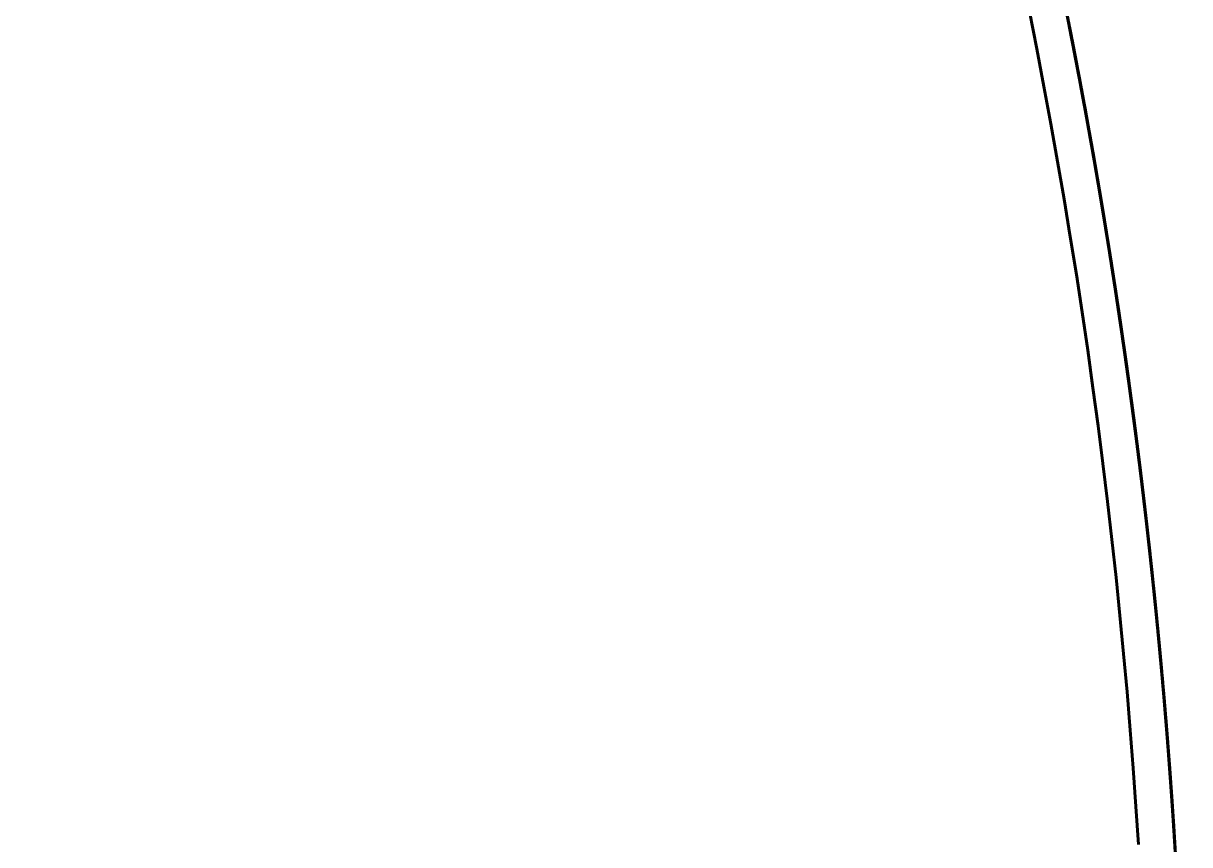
# Model space of a CAD drawing. Header units: millimetres. Extents: x 0 to 840, y 0 to 594.
# Drawn here: x 145.158 to 146.765, y 109.982 to 111.113 of the extents above; entities that cross this region are included whole.
import ezdxf

# ---------------------------------------------------------------- set-up
doc = ezdxf.new("R2010")
doc.units = ezdxf.units.MM
doc.linetypes.add('K5LT_BASIC', pattern=[0])
doc.layers.add('Системный слой', color=7, linetype='Continuous')

msp = doc.modelspace()

# ---------------------------------------------------------------- linework, layer by layer
at = {"layer": 'Системный слой', "color": 5, "linetype": 'K5LT_BASIC', "lineweight": 60, "true_color": 0x0000ff}
for p, q in [((146.63484, 110.9182), (146.62795, 110.95729)), ((146.63484, 110.9182), (146.62978, 110.94699)), ((146.6362, 110.91035), (146.63484, 110.9182)), ((146.64243, 110.87383), (146.63484, 110.9182)), ((146.63889, 110.89465), (146.63484, 110.9182)), ((146.63904, 110.89383), (146.63484, 110.9182)), ((146.63889, 110.89465), (146.63484, 110.9182)), ((146.64087, 110.88306), (146.63484, 110.9182)), ((146.6931, 110.53055), (146.6901, 110.55387)), ((146.70727, 110.41227), (146.70504, 110.4319)), ((146.72931, 110.19109), (146.72684, 110.21915)), ((146.72931, 110.19109), (146.72684, 110.21915)), ((146.72931, 110.19109), (146.72684, 110.21915)), ((146.72931, 110.19109), (146.72684, 110.21915)), ((146.73294, 110.14796), (146.72931, 110.19109)), ((146.73515, 110.12026), (146.73162, 110.16393))]:
    msp.add_line(p, q, dxfattribs=at)
msp.add_arc((138.21115, 109.45397), 8.5, 3.558416, 26.261997, dxfattribs=at)
for points, knots in [([(140.34278, 101.17395), (140.51167, 101.21743), (140.93558, 101.3405), (141.59892, 101.59017), (142.31917, 101.94127), (143.00344, 102.35817), (143.64574, 102.8372), (144.24046, 103.37418), (144.78237, 103.9644), (145.26675, 104.60269), (145.68933, 105.28346), (146.04643, 106.00075), (146.33492, 106.74828), (146.55227, 107.51951), (146.69657, 108.30768), (146.76657, 109.10588), (146.76165, 109.90713), (146.68185, 110.70442), (146.52787, 111.49075), (146.30107, 112.25925), (146.06477, 112.84983), (145.90599, 113.18254), (145.86051, 113.27363)], [0.989074842, 0.989074842, 0.989074842, 0.989074842, 0.989178867, 0.9893380013, 0.9894971356, 0.9896562699, 0.9898154042, 0.9899745385, 0.9901336728, 0.9902928071, 0.9904519414, 0.9906110757, 0.9907702101, 0.9909293444, 0.9910884787, 0.991247613, 0.9914067473, 0.9915658816, 0.9917250159, 0.9918841502, 0.9920432845, 0.9921040088, 0.9921040088, 0.9921040088, 0.9921040088]), ([(146.69347, 108.38034), (146.7064, 108.48247), (146.74621, 108.85012), (146.77358, 109.48677), (146.73303, 110.28701), (146.61784, 111.07995), (146.42904, 111.85866), (146.17643, 112.59264), (145.96853, 113.0573), (145.86051, 113.27363)], [0.9483790822, 0.9483790822, 0.9483790822, 0.9483790822, 0.9484404838, 0.9485996181, 0.9487587524, 0.9489178867, 0.949077021, 0.9492361553, 0.9493803775, 0.9493803775, 0.9493803775, 0.9493803775]), ([(146.65624, 110.78923), (146.64595, 110.85431), (146.5902, 111.18232), (146.45528, 111.7671), (146.20085, 112.53397), (145.98269, 113.02894), (145.86051, 113.27363)], [0.95954058335, 0.95954058335, 0.95954058335, 0.95954058335, 0.95957988542, 0.95973901973, 0.95989815404, 0.96006128541, 0.96006128541, 0.96006128541, 0.96006128541]), ([(146.53752, 107.51126), (146.55278, 107.5767), (146.62484, 107.90285), (146.71997, 108.49672), (146.77219, 109.29628), (146.74945, 110.09723), (146.65193, 110.89254), (146.4805, 111.67525), (146.23666, 112.43851), (146.01217, 112.9653), (145.87766, 113.23927), (145.86051, 113.27363)], [0.9695652686, 0.9695652686, 0.9695652686, 0.9695652686, 0.9696053469, 0.9697644812, 0.9699236155, 0.9700827498, 0.9702418842, 0.9704010185, 0.9705601528, 0.9707192871, 0.9707421932, 0.9707421932, 0.9707421932, 0.9707421932]), ([(146.63484, 110.9182), (146.62101, 110.99774), (146.55665, 111.33929), (146.40614, 111.93558), (146.19801, 112.52238), (146.05866, 112.84908), (146.02275, 112.92979)], [0.04100850004, 0.04100850004, 0.04100850004, 0.04100850004, 0.04105665181, 0.04121578612, 0.04137492043, 0.04142761124, 0.04142761124, 0.04142761124, 0.04142761124]), ([(146.63484, 110.9182), (146.6093, 111.06512), (146.52735, 111.47303), (146.35236, 112.1023), (146.17512, 112.57383), (146.0828, 112.79158)], [0.91684294598, 0.91684294598, 0.91684294598, 0.91684294598, 0.91693189052, 0.91709102482, 0.91723209691, 0.91723209691, 0.91723209691, 0.91723209691]), ([(146.74894, 109.91074), (146.74732, 109.94097), (146.72988, 110.23754), (146.66741, 110.79856), (146.5404, 111.41099), (146.44583, 111.75631), (146.42034, 111.84386)], [0.98072668935, 0.98072668935, 0.98072668935, 0.98072668935, 0.98074474857, 0.98090388288, 0.98106301719, 0.98111740751, 0.98111740751, 0.98111740751, 0.98111740751]), ([(146.73389, 110.13621), (146.73029, 110.18114), (146.70295, 110.49181), (146.64119, 110.92228), (146.5597, 111.30308), (146.53149, 111.42233)], [0.05153263328, 0.05153263328, 0.05153263328, 0.05153263328, 0.05155951623, 0.05171865054, 0.05179173871, 0.05179173871, 0.05179173871, 0.05179173871]), ([(146.60395, 111.08597), (146.59538, 111.13003), (146.5726, 111.24244), (146.54756, 111.35439), (146.53149, 111.42233)], [0.393512376768, 0.393512376768, 0.393512376768, 0.393512376768, 0.39353914704, 0.393580790783, 0.393580790783, 0.393580790783, 0.393580790783]), ([(146.60323, 111.08964), (146.59236, 111.14541), (146.56955, 111.25655), (146.54453, 111.36721), (146.53149, 111.42233)], [0.478960383396, 0.478960383396, 0.478960383396, 0.478960383396, 0.478994271165, 0.4790280538, 0.4790280538, 0.4790280538, 0.4790280538]), ([(146.63484, 110.9182), (146.6215, 110.99493), (146.58981, 111.16356), (146.55305, 111.33116), (146.53149, 111.42233)], [0.6711820648, 0.6711820648, 0.6711820648, 0.6711820648, 0.67122851687, 0.67128439559, 0.67128439559, 0.67128439559, 0.67128439559]), ([(146.63484, 110.9182), (146.61924, 111.00792), (146.58716, 111.17648), (146.55002, 111.34399), (146.53149, 111.42233)], [0.75662932781, 0.75662932781, 0.75662932781, 0.75662932781, 0.75668364099, 0.75673165861, 0.75673165861, 0.75673165861, 0.75673165861]), ([(146.63484, 110.9182), (146.6301, 110.94545), (146.5999, 111.11433), (146.56462, 111.28229), (146.53149, 111.42233)], [0.77799114357, 0.77799114357, 0.77799114357, 0.77799114357, 0.77800763845, 0.77809347435, 0.77809347435, 0.77809347435, 0.77809347435]), ([(146.65381, 110.80451), (146.64838, 110.83845), (146.61396, 111.0456), (146.57191, 111.25144), (146.53149, 111.42233)], [0.78864913452, 0.78864913452, 0.78864913452, 0.78864913452, 0.78866963717, 0.78877438222, 0.78877438222, 0.78877438222, 0.78877438222]), ([(146.63484, 110.9182), (146.61155, 111.05214), (146.57814, 111.22046), (146.53969, 111.38766), (146.53149, 111.42233)], [0.83139568296, 0.83139568296, 0.83139568296, 0.83139568296, 0.83147676639, 0.83149801374, 0.83149801374, 0.83149801374, 0.83149801374]), ([(146.72931, 110.19109), (146.72225, 110.27271), (146.6872, 110.6197), (146.62007, 111.03076), (146.54699, 111.35681), (146.53149, 111.42233)], [0.84193076448, 0.84193076448, 0.84193076448, 0.84193076448, 0.84197963081, 0.84213876512, 0.84217892162, 0.84217892162, 0.84217892162, 0.84217892162]), ([(146.63484, 110.9182), (146.62241, 110.98967), (146.59088, 111.15832), (146.55428, 111.32596), (146.53149, 111.42233)], [0.85275749871, 0.85275749871, 0.85275749871, 0.85275749871, 0.85280076384, 0.8528598295, 0.8528598295, 0.8528598295, 0.8528598295]), ([(146.72931, 110.19109), (146.72385, 110.25425), (146.69172, 110.58291), (146.62727, 110.99439), (146.55125, 111.33879), (146.53149, 111.42233)], [0.93805893537, 0.93805893537, 0.93805893537, 0.93805893537, 0.93809675366, 0.93825588797, 0.93830709252, 0.93830709252, 0.93830709252, 0.93830709252]), ([(146.64547, 110.85566), (146.637, 110.90661), (146.61902, 111.00904), (146.59918, 111.11111), (146.58873, 111.16239)], [0.147804966249, 0.147804966249, 0.147804966249, 0.147804966249, 0.147835773393, 0.147866987486, 0.147866987486, 0.147866987486, 0.147866987486]), ([(146.74065, 110.04565), (146.73763, 110.08919), (146.71378, 110.39871), (146.66534, 110.76527), (146.6043, 111.08522), (146.59266, 111.14297)], [0.06219548682, 0.06219548682, 0.06219548682, 0.06219548682, 0.06222151496, 0.06238064927, 0.06241578441, 0.06241578441, 0.06241578441, 0.06241578441]), ([(146.74408, 109.99395), (146.74041, 110.05189), (146.7166, 110.37589), (146.66646, 110.75825), (146.60539, 111.07967), (146.59349, 111.13883)], [0.69235874809, 0.69235874809, 0.69235874809, 0.69235874809, 0.69239338001, 0.69255251432, 0.69258851082, 0.69258851082, 0.69258851082, 0.69258851082]), ([(146.63484, 110.9182), (146.62784, 110.95843), (146.61561, 111.02595), (146.60256, 111.09332), (146.59714, 111.12057)], [0.863438406585, 0.863438406585, 0.863438406585, 0.863438406585, 0.863462762572, 0.863479334627, 0.863479334627, 0.863479334627, 0.863479334627]), ([(146.72684, 110.21915), (146.71987, 110.29671), (146.68883, 110.59618), (146.642, 110.89379), (146.5987, 111.11271)], [0.66036093176, 0.66036093176, 0.66036093176, 0.66036093176, 0.66040738383, 0.66054049145, 0.66054049145, 0.66054049145, 0.66054049145]), ([(146.66815, 110.71157), (146.65964, 110.76883), (146.6389, 110.89921), (146.61514, 111.02908), (146.60085, 111.10182)], [0.521607739996, 0.521607739996, 0.521607739996, 0.521607739996, 0.521642266073, 0.521686482531, 0.521686482531, 0.521686482531, 0.521686482531]), ([(146.66823, 110.71106), (146.65775, 110.78152), (146.63735, 110.90795), (146.6141, 111.03388), (146.60323, 111.08964)], [0.607054900647, 0.607054900647, 0.607054900647, 0.607054900647, 0.607097390197, 0.607131277942, 0.607131277942, 0.607131277942, 0.607131277942]), ([(146.65423, 110.80188), (146.64614, 110.85253), (146.63013, 110.94736), (146.61251, 111.04191), (146.60395, 111.08597)], [0.243922302704, 0.243922302704, 0.243922302704, 0.243922302704, 0.243952896245, 0.243979666505, 0.243979666505, 0.243979666505, 0.243979666505]), ([(146.65126, 110.82037), (146.64491, 110.85956), (146.63256, 110.93261), (146.61927, 111.00549), (146.61289, 111.03927)], [0.425501459311, 0.425501459311, 0.425501459311, 0.425501459311, 0.425525143221, 0.425545645822, 0.425545645822, 0.425545645822, 0.425545645822]), ([(146.74351, 108.90509), (146.7502, 109.00911), (146.76725, 109.37982), (146.75503, 110.01823), (146.6863, 110.6252), (146.62719, 110.96348), (146.61299, 111.03874)], [0.79895119255, 0.79895119255, 0.79895119255, 0.79895119255, 0.79901336728, 0.79917250159, 0.7993316359, 0.79937731533, 0.79937731533, 0.79937731533, 0.79937731533]), ([(146.72684, 110.21915), (146.70874, 110.42053), (146.6794, 110.65394), (146.64047, 110.88579), (146.63484, 110.9182)], [0.16903916943, 0.16903916943, 0.16903916943, 0.16903916943, 0.16915977085, 0.16917939459, 0.16917939459, 0.16917939459, 0.16917939459]), ([(146.72684, 110.21915), (146.71158, 110.38896), (146.68354, 110.62248), (146.6459, 110.85456), (146.63484, 110.9182)], [0.1797200773, 0.1797200773, 0.1797200773, 0.1797200773, 0.17982176957, 0.17986030246, 0.17986030246, 0.17986030246, 0.17986030246]), ([(146.65749, 110.78129), (146.65337, 110.80751), (146.64598, 110.85317), (146.63821, 110.89877), (146.63484, 110.9182)], [0.254599066311, 0.254599066311, 0.254599066311, 0.254599066311, 0.254614894972, 0.2546266576, 0.2546266576, 0.2546266576, 0.2546266576]), ([(146.72684, 110.21915), (146.71891, 110.30736), (146.69424, 110.54118), (146.65993, 110.77384), (146.63484, 110.9182)], [0.29721006394, 0.29721006394, 0.29721006394, 0.29721006394, 0.29726288988, 0.2973502891, 0.2973502891, 0.2973502891, 0.2973502891]), ([(146.74013, 110.05312), (146.7367, 110.10198), (146.71384, 110.39171), (146.67622, 110.68014), (146.63484, 110.9182)], [0.32921967241, 0.32921967241, 0.32921967241, 0.32921967241, 0.32924888606, 0.32939301273, 0.32939301273, 0.32939301273, 0.32939301273]), ([(146.66176, 110.75384), (146.65913, 110.77091), (146.65053, 110.82576), (146.64139, 110.88053), (146.63484, 110.9182)], [0.350721713287, 0.350721713287, 0.350721713287, 0.350721713287, 0.350732017823, 0.350754828498, 0.350754828498, 0.350754828498, 0.350754828498]), ([(146.70181, 110.45949), (146.69404, 110.52511), (146.67409, 110.67837), (146.64999, 110.83104), (146.63484, 110.9182)], [0.457471727599, 0.457471727599, 0.457471727599, 0.457471727599, 0.457511139402, 0.45756390727, 0.45756390727, 0.45756390727, 0.45756390727]), ([(146.72684, 110.21915), (146.71821, 110.31516), (146.69321, 110.54896), (146.65859, 110.78156), (146.63484, 110.9182)], [0.56423276087, 0.56423276087, 0.56423276087, 0.56423276087, 0.56429026098, 0.56437298603, 0.56437298603, 0.56437298603, 0.56437298603]), ([(146.72684, 110.21915), (146.71419, 110.35986), (146.68735, 110.59349), (146.6509, 110.82578), (146.63484, 110.9182)], [0.63899911602, 0.63899911602, 0.63899911602, 0.63899911602, 0.63908338638, 0.63913934118, 0.63913934118, 0.63913934118, 0.63913934118]), ([(146.72684, 110.21915), (146.71018, 110.40457), (146.68149, 110.63803), (146.64322, 110.87), (146.63484, 110.9182)], [0.71376547116, 0.71376547116, 0.71376547116, 0.71376547116, 0.71387651178, 0.71390569632, 0.71390569632, 0.71390569632, 0.71390569632]), ([(146.72684, 110.21915), (146.71585, 110.34142), (146.68977, 110.57511), (146.65407, 110.80753), (146.63484, 110.9182)], [0.73512728691, 0.73512728691, 0.73512728691, 0.73512728691, 0.73520050923, 0.73526751207, 0.73526751207, 0.73526751207, 0.73526751207]), ([(146.6825, 110.611), (146.6776, 110.64685), (146.66293, 110.74944), (146.64639, 110.85175), (146.63484, 110.9182)], [0.809972054162, 0.809972054162, 0.809972054162, 0.809972054162, 0.809993634628, 0.810033867218, 0.810033867218, 0.810033867218, 0.810033867218]), ([(146.69758, 110.49462), (146.69227, 110.53789), (146.67382, 110.67945), (146.65182, 110.82051), (146.63484, 110.9182)], [0.820629630025, 0.820629630025, 0.820629630025, 0.820629630025, 0.820655633355, 0.820714775092, 0.820714775092, 0.820714775092, 0.820714775092]), ([(146.75824, 109.67691), (146.75576, 109.77198), (146.74029, 110.1336), (146.69611, 110.54788), (146.64413, 110.86473), (146.63484, 110.9182)], [0.89523289695, 0.89523289695, 0.89523289695, 0.89523289695, 0.89528962444, 0.89544875875, 0.89548113023, 0.89548113023, 0.89548113023, 0.89548113023]), ([(146.72017, 110.29004), (146.71693, 110.32301), (146.6964, 110.52018), (146.66902, 110.71659), (146.64149, 110.87938)], [0.30790512955, 0.30790512955, 0.30790512955, 0.30790512955, 0.30792488861, 0.30802336494, 0.30802336494, 0.30802336494, 0.30802336494]), ([(146.72684, 110.21915), (146.71324, 110.37051), (146.68845, 110.58273), (146.65574, 110.79382), (146.64564, 110.85461)], [0.27584824819, 0.27584824819, 0.27584824819, 0.27584824819, 0.27593889243, 0.27597564767, 0.27597564767, 0.27597564767, 0.27597564767]), ([(146.76077, 109.53426), (146.75973, 109.64521), (146.74883, 110.02289), (146.70691, 110.46221), (146.65663, 110.78826), (146.64633, 110.85049)], [0.90588543876, 0.90588543876, 0.90588543876, 0.90588543876, 0.90595162317, 0.90611075748, 0.90614838344, 0.90614838344, 0.90614838344, 0.90614838344]), ([(146.72684, 110.21915), (146.72245, 110.26798), (146.70186, 110.477), (146.67356, 110.6852), (146.64739, 110.84407)], [0.04086827488, 0.04086827488, 0.04086827488, 0.04086827488, 0.04089751751, 0.04099355032, 0.04099355032, 0.04099355032, 0.04099355032]), ([(146.70595, 110.42393), (146.70191, 110.45932), (146.68499, 110.59972), (146.66459, 110.73968), (146.64739, 110.84407)], [0.831296385866, 0.831296385866, 0.831296385866, 0.831296385866, 0.831317632082, 0.831380733245, 0.831380733245, 0.831380733245, 0.831380733245]), ([(146.69991, 110.47542), (146.69296, 110.53324), (146.67703, 110.65509), (146.65848, 110.77658), (146.64799, 110.84038)], [0.008876785581, 0.008876785581, 0.008876785581, 0.008876785581, 0.008911521324, 0.008950083296, 0.008950083296, 0.008950083296, 0.008950083296]), ([(146.72684, 110.21915), (146.71276, 110.37583), (146.6885, 110.58184), (146.65678, 110.78676), (146.64869, 110.83615)], [0.09427281428, 0.09427281428, 0.09427281428, 0.09427281428, 0.09436664545, 0.09439649462, 0.09439649462, 0.09439649462, 0.09439649462]), ([(146.70086, 110.46748), (146.69428, 110.52265), (146.67838, 110.64564), (146.65981, 110.76826), (146.64874, 110.83582)], [0.190450630663, 0.190450630663, 0.190450630663, 0.190450630663, 0.190483768301, 0.190524598052, 0.190524598052, 0.190524598052, 0.190524598052]), ([(146.70504, 110.4319), (146.69793, 110.49365), (146.68122, 110.62604), (146.66142, 110.758), (146.64996, 110.82835)], [0.37201894063, 0.37201894063, 0.37201894063, 0.37201894063, 0.372056015277, 0.372098528722, 0.372098528722, 0.372098528722, 0.372098528722]), ([(146.72684, 110.21915), (146.71773, 110.32048), (146.6962, 110.52013), (146.66764, 110.71889), (146.65186, 110.81665)], [0.38265732696, 0.38265732696, 0.38265732696, 0.38265732696, 0.382718014, 0.38277707858, 0.38277707858, 0.38277707858, 0.38277707858]), ([(146.70775, 110.40804), (146.70171, 110.46183), (146.68549, 110.59492), (146.66613, 110.7276), (146.65349, 110.80653)], [0.916740468009, 0.916740468009, 0.916740468009, 0.916740468009, 0.916772756206, 0.916820434801, 0.916820434801, 0.916820434801, 0.916820434801]), ([(146.71122, 110.37665), (146.70451, 110.43845), (146.68747, 110.58091), (146.66685, 110.72291), (146.65402, 110.80319)], [0.468136058952, 0.468136058952, 0.468136058952, 0.468136058952, 0.468173138129, 0.46822163237, 0.46822163237, 0.46822163237, 0.46822163237]), ([(146.72684, 110.21915), (146.71703, 110.32829), (146.69597, 110.52103), (146.66837, 110.71294), (146.65514, 110.79616)], [0.64968002389, 0.64968002389, 0.64968002389, 0.64968002389, 0.64974538511, 0.64979565132, 0.64979565132, 0.64979565132, 0.64979565132]), ([(146.70319, 110.44782), (146.6975, 110.49646), (146.68316, 110.61045), (146.66653, 110.72413), (146.65624, 110.78923)], [0.104999430522, 0.104999430522, 0.104999430522, 0.104999430522, 0.105028644176, 0.105067953201, 0.105067953201, 0.105067953201, 0.105067953201]), ([(146.70412, 110.43986), (146.69878, 110.48586), (146.68476, 110.59862), (146.66849, 110.71109), (146.65807, 110.7776)], [0.286573270961, 0.286573270961, 0.286573270961, 0.286573270961, 0.286600891152, 0.286641046572, 0.286641046572, 0.286641046572, 0.286641046572]), ([(146.70947, 110.39261), (146.70409, 110.44129), (146.6894, 110.56456), (146.67203, 110.68749), (146.66054, 110.76177)], [0.201116553372, 0.201116553372, 0.201116553372, 0.201116553372, 0.201145767028, 0.201190598225, 0.201190598225, 0.201190598225, 0.201190598225]), ([(146.72684, 110.21915), (146.71869, 110.30984), (146.69989, 110.4872), (146.67556, 110.66388), (146.66233, 110.75014)], [0.74580819478, 0.74580819478, 0.74580819478, 0.74580819478, 0.74586250796, 0.74591456092, 0.74591456092, 0.74591456092, 0.74591456092]), ([(146.72684, 110.21915), (146.71939, 110.30204), (146.70125, 110.47552), (146.6778, 110.64837), (146.6641, 110.73852)], [0.47878549785, 0.47878549785, 0.47878549785, 0.47878549785, 0.47883513686, 0.47888952718, 0.47888952718, 0.47888952718, 0.47888952718]), ([(146.72684, 110.21915), (146.71843, 110.31268), (146.70095, 110.47693), (146.6787, 110.64059), (146.66823, 110.71106)], [0.115634630025, 0.115634630025, 0.115634630025, 0.115634630025, 0.115690642903, 0.115733138317, 0.115733138317, 0.115733138317, 0.115733138317]), ([(146.72684, 110.21915), (146.72057, 110.28891), (146.7041, 110.44998), (146.68306, 110.61052), (146.66966, 110.70139)], [0.393338234829, 0.393338234829, 0.393338234829, 0.393338234829, 0.393380012731, 0.393434798455, 0.393434798455, 0.393434798455, 0.393434798455]), ([(146.72249, 110.26611), (146.71584, 110.33579), (146.70026, 110.48029), (146.681, 110.62436), (146.67003, 110.69889)], [0.927393006074, 0.927393006074, 0.927393006074, 0.927393006074, 0.927434754933, 0.927479690695, 0.927479690695, 0.927479690695, 0.927479690695]), ([(146.7472, 109.9422), (146.74245, 110.02524), (146.72427, 110.27824), (146.69484, 110.53026), (146.67003, 110.69889)], [0.95937113784, 0.95937113784, 0.95937113784, 0.95937113784, 0.95942075111, 0.95952241441, 0.95952241441, 0.95952241441, 0.95952241441]), ([(146.7243, 110.24694), (146.71817, 110.31274), (146.70385, 110.44933), (146.68624, 110.58553), (146.67622, 110.65606)], [0.211768349965, 0.211768349965, 0.211768349965, 0.211768349965, 0.211807765755, 0.211850259622, 0.211850259622, 0.211850259622, 0.211850259622]), ([(146.73358, 110.13997), (146.72987, 110.18613), (146.71529, 110.35059), (146.69594, 110.51459), (146.67957, 110.63225)], [0.500131514141, 0.500131514141, 0.500131514141, 0.500131514141, 0.50015913431, 0.500229990683, 0.500229990683, 0.500229990683, 0.500229990683]), ([(146.72684, 110.21915), (146.72153, 110.27827), (146.70769, 110.41619), (146.69049, 110.55374), (146.67957, 110.63223)], [0.756489102653, 0.756489102653, 0.756489102653, 0.756489102653, 0.756524506684, 0.756571776129, 0.756571776129, 0.756571776129, 0.756571776129]), ([(146.72684, 110.21915), (146.72293, 110.26266), (146.71023, 110.39282), (146.69454, 110.52266), (146.68278, 110.60896)], [0.222443708796, 0.222443708796, 0.222443708796, 0.222443708796, 0.222469764482, 0.222521711113, 0.222521711113, 0.222521711113, 0.222521711113]), ([(146.72649, 110.22302), (146.72364, 110.25459), (146.71179, 110.37816), (146.69724, 110.50146), (146.68493, 110.59307)], [0.585595349274, 0.585595349274, 0.585595349274, 0.585595349274, 0.585614258434, 0.585669392441, 0.585669392441, 0.585669392441, 0.585669392441]), ([(146.7166, 110.32562), (146.71201, 110.37046), (146.70258, 110.4558), (146.69186, 110.541), (146.68648, 110.58143)], [0.030208633186, 0.030208633186, 0.030208633186, 0.030208633186, 0.030235518778, 0.030259847586, 0.030259847586, 0.030259847586, 0.030259847586]), ([(146.71939, 110.29799), (146.71585, 110.33363), (146.70684, 110.41901), (146.69654, 110.50425), (146.6901, 110.55388)], [0.126331284083, 0.126331284083, 0.126331284083, 0.126331284083, 0.12635264163, 0.126382493202, 0.126382493202, 0.126382493202, 0.126382493202]), ([(146.72543, 110.23473), (146.72217, 110.2702), (146.71173, 110.37673), (146.69929, 110.48305), (146.6901, 110.55387)], [0.852620383318, 0.852620383318, 0.852620383318, 0.852620383318, 0.852641629535, 0.852684228184, 0.852684228184, 0.852684228184, 0.852684228184]), ([(146.72172, 110.27409), (146.71906, 110.30175), (146.71041, 110.38715), (146.70047, 110.47243), (146.69316, 110.53003)], [0.671052810449, 0.671052810449, 0.671052810449, 0.671052810449, 0.671069382559, 0.671104013725, 0.671104013725, 0.671104013725, 0.671104013725]), ([(146.72684, 110.21915), (146.72436, 110.24669), (146.71626, 110.33221), (146.70687, 110.41759), (146.69991, 110.47542)], [0.767170010533, 0.767170010533, 0.767170010533, 0.767170010533, 0.767186505411, 0.767221244879, 0.767221244879, 0.767221244879, 0.767221244879]), ([(146.74256, 110.01741), (146.73752, 110.09383), (146.72756, 110.219), (146.71485, 110.34393), (146.70947, 110.39261)], [0.86325794886, 0.86325794886, 0.86325794886, 0.86325794886, 0.863303628262, 0.863332841775, 0.863332841775, 0.863332841775, 0.863332841775]), ([(146.73872, 110.07283), (146.7347, 110.12826), (146.72925, 110.19437), (146.72304, 110.26041), (146.72201, 110.27113)], [0.414670863895, 0.414670863895, 0.414670863895, 0.414670863895, 0.414704010185, 0.414710429662, 0.414710429662, 0.414710429662, 0.414710429662]), ([(146.73956, 110.06112), (146.73815, 110.08102), (146.73421, 110.13372), (146.72978, 110.18638), (146.72684, 110.21915)], [0.158326739772, 0.158326739772, 0.158326739772, 0.158326739772, 0.158338637811, 0.158358261549, 0.158358261549, 0.158358261549, 0.158358261549]), ([(146.73814, 110.08082), (146.73619, 110.10729), (146.73259, 110.15342), (146.7286, 110.19951), (146.72684, 110.21915)], [0.243777930801, 0.243777930801, 0.243777930801, 0.243777930801, 0.243793761935, 0.243805524563, 0.243805524563, 0.243805524563, 0.243805524563]), ([(146.74871, 109.91501), (146.74458, 109.99148), (146.73773, 110.09291), (146.72908, 110.19419), (146.72684, 110.21915)], [0.425320329509, 0.425320329509, 0.425320329509, 0.425320329509, 0.425366008912, 0.425380958476, 0.425380958476, 0.425380958476, 0.425380958476]), ([(146.73841, 110.07711), (146.73581, 110.11263), (146.73206, 110.15999), (146.7279, 110.20731), (146.72684, 110.21915)], [0.510799886759, 0.510799886759, 0.510799886759, 0.510799886759, 0.510821133036, 0.510828221491, 0.510828221491, 0.510828221491, 0.510828221491]), ([(146.74256, 110.01743), (146.74012, 110.05439), (146.73524, 110.12166), (146.72956, 110.18886), (146.72684, 110.21915)], [0.606916163512, 0.606916163512, 0.606916163512, 0.606916163512, 0.606938255888, 0.606956392389, 0.606956392389, 0.606956392389, 0.606956392389]), ([(146.76028, 109.3323), (146.7609, 109.37593), (146.76285, 109.67189), (146.74942, 109.96784), (146.72684, 110.21915)], [0.68154621886, 0.68154621886, 0.68154621886, 0.68154621886, 0.68157224698, 0.68172274752, 0.68172274752, 0.68172274752, 0.68172274752]), ([(146.76111, 109.4284), (146.76179, 109.65657), (146.75201, 109.92053), (146.73004, 110.18354), (146.72684, 110.21915)], [0.78837440435, 0.78837440435, 0.78837440435, 0.78837440435, 0.78851050286, 0.7885318263, 0.7885318263, 0.7885318263, 0.7885318263]), ([(146.76073, 109.53854), (146.75978, 109.63489), (146.75369, 109.86205), (146.73855, 110.08882), (146.72684, 110.21915)], [0.82043902803, 0.82043902803, 0.82043902803, 0.82043902803, 0.82049649905, 0.82057454993, 0.82057454993, 0.82057454993, 0.82057454993]), ([(146.76059, 109.35635), (146.7613, 109.41833), (146.76146, 109.70628), (146.74706, 109.99409), (146.72684, 110.21915)], [0.8524455271, 0.8524455271, 0.8524455271, 0.8524455271, 0.85248249523, 0.85261727355, 0.85261727355, 0.85261727355, 0.85261727355]), ([(146.73845, 110.07662), (146.73662, 110.10165), (146.73294, 110.14918), (146.72886, 110.19667), (146.72684, 110.21915)], [0.87395065827, 0.87395065827, 0.87395065827, 0.87395065827, 0.873965626989, 0.873979089317, 0.873979089317, 0.873979089317, 0.873979089317]), ([(146.73378, 108.77041), (146.74676, 108.93232), (146.76889, 109.36115), (146.75739, 109.84504), (146.7317, 110.16509), (146.72684, 110.21915)], [0.8843716083, 0.8843716083, 0.8843716083, 0.8843716083, 0.88446849141, 0.88462762572, 0.8846599972, 0.8846599972, 0.8846599972, 0.8846599972]), ([(146.72743, 108.69534), (146.73563, 108.78741), (146.7617, 109.14574), (146.76659, 109.65489), (146.74021, 110.07037), (146.72684, 110.21915)], [0.91639935361, 0.91639935361, 0.91639935361, 0.91639935361, 0.91645448759, 0.9166136219, 0.91670272082, 0.91670272082, 0.91670272082, 0.91670272082]), ([(146.75743, 109.20197), (146.76289, 109.38693), (146.7619, 109.71713), (146.74181, 110.04665), (146.72931, 110.19109)], [0.01930401088, 0.01930401088, 0.01930401088, 0.01930401088, 0.01941438574, 0.01950085794, 0.01950085794, 0.01950085794, 0.01950085794]), ([(146.75907, 109.26553), (146.76128, 109.36596), (146.76265, 109.67483), (146.74728, 109.98348), (146.72931, 110.19109)], [0.04067846898, 0.04067846898, 0.04067846898, 0.04067846898, 0.0407383832, 0.04086267369, 0.04086267369, 0.04086267369, 0.04086267369]), ([(146.75309, 109.82499), (146.75075, 109.87885), (146.74429, 110.00098), (146.73521, 110.12295), (146.72931, 110.19109)], [0.083513359491, 0.083513359491, 0.083513359491, 0.083513359491, 0.083545512413, 0.083586305218, 0.083586305218, 0.083586305218, 0.083586305218]), ([(146.76086, 109.38414), (146.76235, 109.56651), (146.75593, 109.83586), (146.73681, 110.10449), (146.72931, 110.19109)], [0.1795538565, 0.1795538565, 0.1795538565, 0.1795538565, 0.17966263526, 0.17971447611, 0.17971447611, 0.17971447611, 0.17971447611]), ([(146.76093, 109.51504), (146.76039, 109.59037), (146.7558, 109.816), (146.74227, 110.04133), (146.72931, 110.19109)], [0.20094169688, 0.20094169688, 0.20094169688, 0.20094169688, 0.20098663272, 0.20107629185, 0.20107629185, 0.20107629185, 0.20107629185]), ([(146.7538, 109.80827), (146.75101, 109.87553), (146.74421, 110.00324), (146.73454, 110.13076), (146.72931, 110.19109)], [0.350532728136, 0.350532728136, 0.350532728136, 0.350532728136, 0.350572883514, 0.350609002148, 0.350609002148, 0.350609002148, 0.350609002148]), ([(146.7587, 109.24951), (146.76401, 109.47136), (146.75929, 109.78573), (146.73727, 110.09917), (146.72931, 110.19109)], [0.36110251819, 0.36110251819, 0.36110251819, 0.36110251819, 0.36123488224, 0.36128991002, 0.36128991002, 0.36128991002, 0.36128991002]), ([(146.74971, 109.01192), (146.75873, 109.18605), (146.76705, 109.57957), (146.7482, 109.97284), (146.72931, 110.19109)], [0.40377887687, 0.40377887687, 0.40377887687, 0.40377887687, 0.40388287715, 0.40401354151, 0.40401354151, 0.40401354151, 0.40401354151]), ([(146.75942, 109.62562), (146.75786, 109.70362), (146.75149, 109.89232), (146.73886, 110.08072), (146.72931, 110.19109)], [0.45730547497, 0.45730547497, 0.45730547497, 0.45730547497, 0.45735200509, 0.45741808091, 0.45741808091, 0.45741808091, 0.45741808091]), ([(146.76102, 109.40764), (146.7614, 109.47639), (146.75966, 109.73785), (146.74593, 109.9991), (146.72931, 110.19109)], [0.57475212011, 0.57475212011, 0.57475212011, 0.57475212011, 0.5747931254, 0.57490806755, 0.57490806755, 0.57490806755, 0.57490806755]), ([(146.76088, 109.38681), (146.76258, 109.60248), (146.75453, 109.87095), (146.73386, 110.13856), (146.72931, 110.19109)], [0.61747160994, 0.61747160994, 0.61747160994, 0.61747160994, 0.61760025462, 0.61763169908, 0.61763169908, 0.61763169908, 0.61763169908]), ([(146.74435, 109.98968), (146.74261, 110.01741), (146.73806, 110.08458), (146.73272, 110.15169), (146.72931, 110.19109)], [0.703038806629, 0.703038806629, 0.703038806629, 0.703038806629, 0.70305537874, 0.703078962093, 0.703078962093, 0.703078962093, 0.703078962093]), ([(146.74219, 108.88498), (146.7487, 108.98254), (146.76673, 109.34672), (146.76039, 109.78297), (146.73546, 110.12011), (146.72931, 110.19109)], [0.71349992219, 0.71349992219, 0.71349992219, 0.71349992219, 0.71355824316, 0.71371737747, 0.71375986997, 0.71375986997, 0.71375986997, 0.71375986997]), ([(146.73947, 108.84552), (146.74511, 108.92458), (146.76494, 109.2701), (146.76342, 109.71959), (146.73819, 110.08853), (146.72931, 110.19109)], [0.72417296681, 0.72417296681, 0.72417296681, 0.72417296681, 0.72422024188, 0.72437937619, 0.72444077784, 0.72444077784, 0.72444077784, 0.72444077784]), ([(146.75731, 109.1977), (146.76225, 109.36272), (146.76259, 109.69431), (146.74365, 110.02536), (146.72931, 110.19109)], [0.7456048974, 0.7456048974, 0.7456048974, 0.7456048974, 0.74570337365, 0.74580259359, 0.74580259359, 0.74580259359, 0.74580259359]), ([(146.75863, 109.66141), (146.75671, 109.74065), (146.75001, 109.91614), (146.7379, 110.09136), (146.72964, 110.18736)], [0.54275985572, 0.54275985572, 0.54275985572, 0.54275985572, 0.54280712922, 0.54286460035, 0.54286460035, 0.54286460035, 0.54286460035]), ([(146.75963, 109.29276), (146.76404, 109.52657), (146.75757, 109.81825), (146.73622, 110.10898), (146.73141, 110.16643)], [0.5320056465, 0.5320056465, 0.5320056465, 0.5320056465, 0.53214513049, 0.53217951615, 0.53217951615, 0.53217951615, 0.53217951615]), ([(146.7611, 109.48351), (146.76053, 109.64594), (146.75338, 109.86997), (146.73742, 110.09346), (146.73237, 110.15487)], [0.26502087628, 0.26502087628, 0.26502087628, 0.26502087628, 0.26511775939, 0.2651545141, 0.2651545141, 0.2651545141, 0.2651545141]), ([(146.74351, 108.90509), (146.74563, 108.93802), (146.76315, 109.23731), (146.76534, 109.61164), (146.74695, 109.9521), (146.74199, 110.02606)], [0.55329031137, 0.55329031137, 0.55329031137, 0.55329031137, 0.55330999363, 0.55346912794, 0.55351334432, 0.55351334432, 0.55351334432, 0.55351334432]), ([(146.75777, 109.21372), (146.76048, 109.31003), (146.76338, 109.56884), (146.75452, 109.82757), (146.74435, 109.98968)], [0.76696990008, 0.76696990008, 0.76696990008, 0.76696990008, 0.7670273711, 0.76712425393, 0.76712425393, 0.76712425393, 0.76712425393])]:
    msp.add_open_spline(points, degree=3, knots=knots, dxfattribs=at)
for points in [[(146.63484, 110.9182), (146.60545, 111.08723), (146.57098, 111.25537), (146.53149, 111.42233)], [(146.63484, 110.9182), (146.62421, 110.97931), (146.61292, 111.04031), (146.60097, 111.10118)], [(146.64547, 110.85566), (146.63463, 110.92085), (146.62305, 110.9859), (146.61071, 111.05082)], [(146.63484, 110.9182), (146.62781, 110.95861), (146.6205, 110.99897), (146.61289, 111.03927)], [(146.63484, 110.9182), (146.62784, 110.95843), (146.62056, 110.99861), (146.61299, 111.03874)], [(146.63484, 110.9182), (146.63077, 110.94159), (146.62661, 110.96496), (146.62235, 110.98831)], [(146.63484, 110.9182), (146.63165, 110.9365), (146.62841, 110.95479), (146.62511, 110.97306)], [(146.63484, 110.9182), (146.63165, 110.9365), (146.62841, 110.95479), (146.62511, 110.97306)], [(146.63484, 110.9182), (146.63168, 110.93632), (146.62848, 110.95444), (146.62521, 110.97254)], [(146.64241, 110.87394), (146.63838, 110.89788), (146.63424, 110.92181), (146.63001, 110.94571)], [(146.6467, 110.84826), (146.64284, 110.87159), (146.63889, 110.8949), (146.63484, 110.9182)], [(146.65482, 110.79818), (146.64844, 110.83823), (146.64178, 110.87824), (146.63484, 110.9182)], [(146.64799, 110.84038), (146.64373, 110.86634), (146.63934, 110.89228), (146.63484, 110.9182)], [(146.64374, 110.86604), (146.64082, 110.88343), (146.63786, 110.90082), (146.63484, 110.9182)], [(146.69991, 110.47542), (146.69408, 110.52387), (146.68784, 110.57226), (146.68118, 110.6206)], [(146.69463, 110.51839), (146.69075, 110.54928), (146.68671, 110.58015), (146.6825, 110.611)], [(146.70181, 110.45949), (146.69944, 110.47955), (146.69699, 110.4996), (146.69447, 110.51964)], [(146.72931, 110.19109), (146.72171, 110.27899), (146.71274, 110.36678), (146.70241, 110.45441)], [(146.72249, 110.26611), (146.71885, 110.30423), (146.71496, 110.34232), (146.71081, 110.38039)], [(146.73605, 110.10854), (146.73322, 110.14543), (146.73015, 110.1823), (146.72684, 110.21915)], [(146.73695, 110.09677), (146.73387, 110.13759), (146.7305, 110.17838), (146.72684, 110.21915)], [(146.74435, 109.98968), (146.73954, 110.06624), (146.7337, 110.14274), (146.72684, 110.21915)], [(146.74228, 110.02167), (146.73852, 110.07819), (146.7342, 110.13466), (146.72931, 110.19109)], [(146.7345, 110.12846), (146.73285, 110.14934), (146.73112, 110.17022), (146.72931, 110.19109)], [(146.73537, 110.11746), (146.73345, 110.14201), (146.73144, 110.16655), (146.72931, 110.19109)], [(146.73388, 110.13624), (146.73242, 110.15453), (146.73089, 110.17281), (146.72931, 110.19109)], [(146.73377, 110.13758), (146.73234, 110.15542), (146.73086, 110.17326), (146.72931, 110.19109)], [(146.74149, 110.03344), (146.73792, 110.08603), (146.73386, 110.13858), (146.72931, 110.19109)], [(146.73899, 110.06911), (146.73606, 110.10979), (146.73283, 110.15045), (146.72931, 110.19109)], [(146.73899, 110.06911), (146.73605, 110.10979), (146.73283, 110.15045), (146.72931, 110.19109)], [(146.74013, 110.0531), (146.7369, 110.09912), (146.73329, 110.14512), (146.72931, 110.19109)], [(146.74094, 110.0414), (146.73751, 110.09133), (146.73363, 110.14122), (146.72931, 110.19109)], [(146.73363, 110.13944), (146.73224, 110.15666), (146.7308, 110.17388), (146.72931, 110.19109)], [(146.74072, 110.0446), (146.73734, 110.09346), (146.73354, 110.14229), (146.72931, 110.19109)], [(146.74256, 110.01741), (146.73874, 110.07534), (146.73432, 110.13324), (146.72931, 110.19109)], [(146.74013, 110.0531), (146.7369, 110.09912), (146.73329, 110.14512), (146.72931, 110.19109)]]:
    msp.add_open_spline(points, degree=3, dxfattribs=at)

doc.saveas('drawing.dxf')
